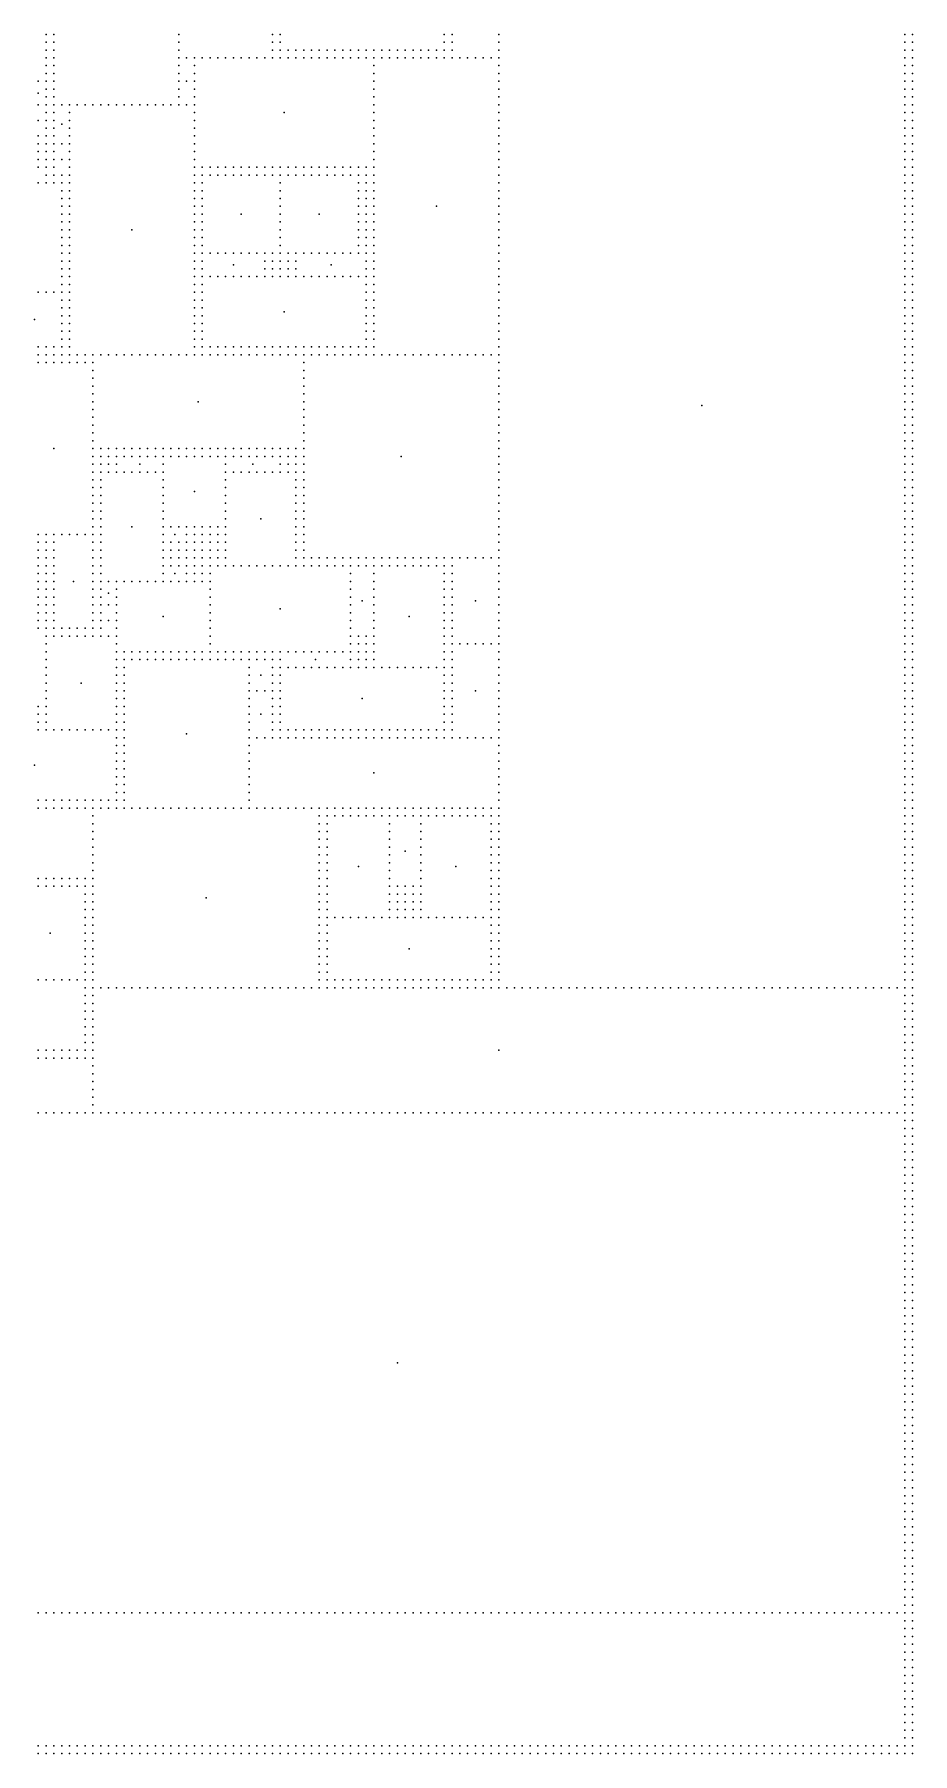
# Model space of a CAD drawing. Header units: metres. Extents: x -50 to 50, y -49 to 49.
# Drawn here: x 25.22 to 50.22, y -48.95 to 0 of the extents above; entities that cross this region are included whole.
import ezdxf

# ---------------------------------------------------------------- set-up
doc = ezdxf.new("R2010")
doc.units = ezdxf.units.M

msp = doc.modelspace()

# ---------------------------------------------------------------- linework, layer by layer
for p in [(25.556, 0), (25.778, 0), (29.333, 0), (32, 0), (32.222, 0), (36.889, 0), (37.111, 0), (38.444, 0), (50, 0), (50.222, 0), (25.556, -0.222), (25.556, -0.445), (25.778, -0.222), (25.778, -0.445), (29.333, -0.222), (29.333, -0.445), (32, -0.222), (32, -0.445), (32.222, -0.222), (32.222, -0.445), (32.444, -0.445), (32.667, -0.445), (32.889, -0.445), (33.111, -0.445), (33.333, -0.445), (33.556, -0.445), (33.778, -0.445), (34, -0.445), (34.222, -0.445), (34.444, -0.445), (34.667, -0.445), (34.889, -0.445), (35.111, -0.445), (35.333, -0.445), (35.556, -0.445), (35.778, -0.445), (36, -0.445), (36.222, -0.445), (36.444, -0.445), (36.667, -0.445), (36.889, -0.222), (36.889, -0.445), (37.111, -0.222), (37.111, -0.445), (38.444, -0.222), (38.444, -0.445), (50, -0.222), (50, -0.445), (50.222, -0.222), (50.222, -0.445), (25.556, -0.667), (25.556, -0.89), (25.778, -0.667), (25.778, -0.89), (29.333, -0.667), (29.333, -0.89), (29.556, -0.667), (29.778, -0.667), (29.778, -0.89), (30, -0.667), (30.222, -0.667), (30.444, -0.667), (30.667, -0.667), (30.889, -0.667), (31.111, -0.667), (31.333, -0.667), (31.556, -0.667), (31.778, -0.667), (32, -0.667), (32.222, -0.667), (32.444, -0.667), (32.667, -0.667), (32.889, -0.667), (33.111, -0.667), (33.333, -0.667), (33.556, -0.667), (33.778, -0.667), (34, -0.667), (34.222, -0.667), (34.444, -0.667), (34.667, -0.667), (34.889, -0.667), (34.889, -0.89), (35.111, -0.667), (35.333, -0.667), (35.556, -0.667), (35.778, -0.667), (36, -0.667), (36.222, -0.667), (36.444, -0.667), (36.667, -0.667), (36.889, -0.667), (37.111, -0.667), (37.333, -0.667), (37.556, -0.667), (37.778, -0.667), (38, -0.667), (38.222, -0.667), (38.444, -0.667), (38.444, -0.89), (50, -0.667), (50, -0.89), (50.222, -0.667), (50.222, -0.89), (25.333, -1.335), (25.556, -1.112), (25.556, -1.335), (25.778, -1.112), (25.778, -1.335), (29.333, -1.112), (29.333, -1.335), (29.556, -1.335), (29.778, -1.112), (29.778, -1.335), (34.889, -1.112), (34.889, -1.335), (38.444, -1.112), (38.444, -1.335), (50, -1.112), (50, -1.335), (50.222, -1.112), (50.222, -1.335), (25.333, -1.669), (25.556, -1.557), (25.556, -1.78), (25.778, -1.557), (25.778, -1.78), (29.333, -1.557), (29.333, -1.78), (29.778, -1.557), (29.778, -1.78), (34.889, -1.557), (34.889, -1.78), (38.444, -1.557), (38.444, -1.78), (50, -1.557), (50, -1.78), (50.222, -1.557), (50.222, -1.78), (25.333, -2.002), (25.333, -2.447), (25.556, -2.002), (25.556, -2.225), (25.778, -2.002), (25.778, -2.225), (26, -2.002), (26.222, -2.002), (26.222, -2.225), (26.444, -2.002), (26.667, -2.002), (26.889, -2.002), (27.111, -2.002), (27.333, -2.002), (27.556, -2.002), (27.778, -2.002), (28, -2.002), (28.222, -2.002), (28.444, -2.002), (28.667, -2.002), (28.889, -2.002), (29.111, -2.002), (29.333, -2.002), (29.556, -2.002), (29.778, -2.002), (29.778, -2.225), (32.333, -2.225), (34.889, -2.002), (34.889, -2.225), (38.444, -2.002), (38.444, -2.225), (50, -2.002), (50, -2.225), (50.222, -2.002), (50.222, -2.225), (25.333, -2.892), (25.556, -2.447), (25.556, -2.67), (25.556, -2.892), (25.778, -2.447), (25.778, -2.67), (25.778, -2.892), (26, -2.559), (26.222, -2.447), (26.222, -2.67), (26.222, -2.892), (29.778, -2.447), (29.778, -2.67), (29.778, -2.892), (34.889, -2.447), (34.889, -2.67), (34.889, -2.892), (38.444, -2.447), (38.444, -2.67), (38.444, -2.892), (50, -2.447), (50, -2.67), (50, -2.892), (50.222, -2.447), (50.222, -2.67), (50.222, -2.892), (25.333, -3.115), (25.333, -3.337), (25.556, -3.115), (25.556, -3.337), (25.778, -3.115), (25.778, -3.337), (26, -3.115), (26.222, -3.115), (26.222, -3.337), (29.778, -3.115), (29.778, -3.337), (34.889, -3.115), (34.889, -3.337), (38.444, -3.115), (38.444, -3.337), (50, -3.115), (50, -3.337), (50.222, -3.115), (50.222, -3.337), (25.333, -3.56), (25.333, -3.782), (25.556, -3.56), (25.556, -3.782), (25.778, -3.56), (25.778, -3.782), (26, -3.56), (26.222, -3.56), (26.222, -3.782), (29.778, -3.56), (29.778, -3.782), (30, -3.782), (30.222, -3.782), (30.444, -3.782), (30.667, -3.782), (30.889, -3.782), (31.111, -3.782), (31.333, -3.782), (31.556, -3.782), (31.778, -3.782), (32, -3.782), (32.222, -3.782), (32.444, -3.782), (32.667, -3.782), (32.889, -3.782), (33.111, -3.782), (33.333, -3.782), (33.556, -3.782), (33.778, -3.782), (34, -3.782), (34.222, -3.782), (34.444, -3.782), (34.667, -3.782), (34.889, -3.56), (34.889, -3.782), (38.444, -3.56), (38.444, -3.782), (50, -3.56), (50, -3.782), (50.222, -3.56), (50.222, -3.782), (25.333, -4.227), (25.556, -4.005), (25.556, -4.227), (25.778, -4.005), (25.778, -4.227), (26, -4.005), (26, -4.227), (26.222, -4.005), (26.222, -4.227), (29.778, -4.005), (29.778, -4.227), (30, -4.005), (30, -4.227), (30.222, -4.005), (30.444, -4.005), (30.667, -4.005), (30.889, -4.005), (31.111, -4.005), (31.333, -4.005), (31.556, -4.005), (31.778, -4.005), (32, -4.005), (32.222, -4.005), (32.222, -4.227), (32.444, -4.005), (32.667, -4.005), (32.889, -4.005), (33.111, -4.005), (33.333, -4.005), (33.556, -4.005), (33.778, -4.005), (34, -4.005), (34.222, -4.005), (34.444, -4.005), (34.444, -4.227), (34.667, -4.005), (34.667, -4.227), (34.889, -4.005), (34.889, -4.227), (38.444, -4.005), (38.444, -4.227), (50, -4.005), (50, -4.227), (50.222, -4.005), (50.222, -4.227), (26, -4.45), (26, -4.672), (26, -4.895), (26.222, -4.45), (26.222, -4.672), (26.222, -4.895), (29.778, -4.45), (29.778, -4.672), (29.778, -4.895), (30, -4.45), (30, -4.672), (30, -4.895), (32.222, -4.45), (32.222, -4.672), (32.222, -4.895), (34.444, -4.45), (34.444, -4.672), (34.444, -4.895), (34.667, -4.45), (34.667, -4.672), (34.667, -4.895), (34.889, -4.45), (34.889, -4.672), (34.889, -4.895), (36.667, -4.895), (38.444, -4.45), (38.444, -4.672), (38.444, -4.895), (50, -4.45), (50, -4.672), (50, -4.895), (50.222, -4.45), (50.222, -4.672), (50.222, -4.895), (26, -5.117), (26, -5.34), (26.222, -5.117), (26.222, -5.34), (29.778, -5.117), (29.778, -5.34), (30, -5.117), (30, -5.34), (31.111, -5.117), (32.222, -5.117), (32.222, -5.34), (33.333, -5.117), (34.444, -5.117), (34.444, -5.34), (34.667, -5.117), (34.667, -5.34), (34.889, -5.117), (34.889, -5.34), (38.444, -5.117), (38.444, -5.34), (50, -5.117), (50, -5.34), (50.222, -5.117), (50.222, -5.34), (26, -5.562), (26, -5.785), (26.222, -5.562), (26.222, -5.785), (28, -5.562), (29.778, -5.562), (29.778, -5.785), (30, -5.562), (30, -5.785), (32.222, -5.562), (32.222, -5.785), (34.444, -5.562), (34.444, -5.785), (34.667, -5.562), (34.667, -5.785), (34.889, -5.562), (34.889, -5.785), (38.444, -5.562), (38.444, -5.785), (50, -5.562), (50, -5.785), (50.222, -5.562), (50.222, -5.785), (26, -6.007), (26, -6.229), (26.222, -6.007), (26.222, -6.229), (29.778, -6.007), (29.778, -6.229), (30, -6.007), (30, -6.229), (30.222, -6.229), (30.444, -6.229), (30.667, -6.229), (30.889, -6.229), (31.111, -6.229), (31.333, -6.229), (31.556, -6.229), (31.778, -6.229), (32, -6.229), (32.222, -6.007), (32.222, -6.229), (32.444, -6.229), (32.667, -6.229), (32.889, -6.229), (33.111, -6.229), (33.333, -6.229), (33.556, -6.229), (33.778, -6.229), (34, -6.229), (34.222, -6.229), (34.444, -6.007), (34.444, -6.229), (34.667, -6.007), (34.667, -6.229), (34.889, -6.007), (34.889, -6.229), (38.444, -6.007), (38.444, -6.229), (50, -6.007), (50, -6.229), (50.222, -6.007), (50.222, -6.229), (26, -6.452), (26, -6.674), (26.222, -6.452), (26.222, -6.674), (29.778, -6.452), (29.778, -6.674), (30, -6.452), (30, -6.674), (30.889, -6.563), (31.778, -6.452), (31.778, -6.674), (32, -6.452), (32, -6.674), (32.222, -6.452), (32.222, -6.674), (32.444, -6.452), (32.444, -6.674), (32.667, -6.452), (32.667, -6.674), (33.667, -6.563), (34.667, -6.452), (34.667, -6.674), (34.889, -6.452), (34.889, -6.674), (38.444, -6.452), (38.444, -6.674), (50, -6.452), (50, -6.674), (50.222, -6.452), (50.222, -6.674), (25.333, -7.342), (25.556, -7.342), (25.778, -7.342), (26, -6.897), (26, -7.119), (26, -7.342), (26.222, -6.897), (26.222, -7.119), (26.222, -7.342), (29.778, -6.897), (29.778, -7.119), (29.778, -7.342), (30, -6.897), (30, -7.119), (30, -7.342), (30.222, -6.897), (30.444, -6.897), (30.667, -6.897), (30.889, -6.897), (31.111, -6.897), (31.333, -6.897), (31.556, -6.897), (31.778, -6.897), (32, -6.897), (32.222, -6.897), (32.444, -6.897), (32.667, -6.897), (32.889, -6.897), (33.111, -6.897), (33.333, -6.897), (33.556, -6.897), (33.778, -6.897), (34, -6.897), (34.222, -6.897), (34.444, -6.897), (34.667, -6.897), (34.667, -7.119), (34.667, -7.342), (34.889, -6.897), (34.889, -7.119), (34.889, -7.342), (38.444, -6.897), (38.444, -7.119), (38.444, -7.342), (50, -6.897), (50, -7.119), (50, -7.342), (50.222, -6.897), (50.222, -7.119), (50.222, -7.342), (26, -7.564), (26, -7.787), (26.222, -7.564), (26.222, -7.787), (29.778, -7.564), (29.778, -7.787), (30, -7.564), (30, -7.787), (34.667, -7.564), (34.667, -7.787), (34.889, -7.564), (34.889, -7.787), (38.444, -7.564), (38.444, -7.787), (50, -7.564), (50, -7.787), (50.222, -7.564), (50.222, -7.787), (25.222, -8.121), (26, -8.009), (26, -8.232), (26.222, -8.009), (26.222, -8.232), (29.778, -8.009), (29.778, -8.232), (30, -8.009), (30, -8.232), (32.333, -7.898), (34.667, -8.009), (34.667, -8.232), (34.889, -8.009), (34.889, -8.232), (38.444, -8.009), (38.444, -8.232), (50, -8.009), (50, -8.232), (50.222, -8.009), (50.222, -8.232), (26, -8.454), (26, -8.677), (26.222, -8.454), (26.222, -8.677), (29.778, -8.454), (29.778, -8.677), (30, -8.454), (30, -8.677), (34.667, -8.454), (34.667, -8.677), (34.889, -8.454), (34.889, -8.677), (38.444, -8.454), (38.444, -8.677), (50, -8.454), (50, -8.677), (50.222, -8.454), (50.222, -8.677), (25.333, -8.899), (25.333, -9.122), (25.556, -8.899), (25.556, -9.122), (25.778, -8.899), (25.778, -9.122), (26, -8.899), (26, -9.122), (26.222, -8.899), (26.222, -9.122), (26.444, -9.122), (26.667, -9.122), (26.889, -9.122), (27.111, -9.122), (27.333, -9.122), (27.556, -9.122), (27.778, -9.122), (28, -9.122), (28.222, -9.122), (28.444, -9.122), (28.667, -9.122), (28.889, -9.122), (29.111, -9.122), (29.333, -9.122), (29.556, -9.122), (29.778, -8.899), (29.778, -9.122), (30, -8.899), (30, -9.122), (30.222, -8.899), (30.222, -9.122), (30.444, -8.899), (30.444, -9.122), (30.667, -8.899), (30.667, -9.122), (30.889, -8.899), (30.889, -9.122), (31.111, -8.899), (31.111, -9.122), (31.333, -8.899), (31.333, -9.122), (31.556, -8.899), (31.556, -9.122), (31.778, -8.899), (31.778, -9.122), (32, -8.899), (32, -9.122), (32.222, -8.899), (32.222, -9.122), (32.444, -8.899), (32.444, -9.122), (32.667, -8.899), (32.667, -9.122), (32.889, -8.899), (32.889, -9.122), (33.111, -8.899), (33.111, -9.122), (33.333, -8.899), (33.333, -9.122), (33.556, -8.899), (33.556, -9.122), (33.778, -8.899), (33.778, -9.122), (34, -8.899), (34, -9.122), (34.222, -8.899), (34.222, -9.122), (34.444, -8.899), (34.444, -9.122), (34.667, -8.899), (34.667, -9.122), (34.889, -8.899), (34.889, -9.122), (35.111, -9.122), (35.333, -9.122), (35.556, -9.122), (35.778, -9.122), (36, -9.122), (36.222, -9.122), (36.444, -9.122), (36.667, -9.122), (36.889, -9.122), (37.111, -9.122), (37.333, -9.122), (37.556, -9.122), (37.778, -9.122), (38, -9.122), (38.222, -9.122), (38.444, -8.899), (38.444, -9.122), (50, -8.899), (50, -9.122), (50.222, -8.899), (50.222, -9.122), (25.333, -9.344), (25.556, -9.344), (25.778, -9.344), (26, -9.344), (26.222, -9.344), (26.444, -9.344), (26.667, -9.344), (26.889, -9.344), (26.889, -9.567), (26.889, -9.789), (32.889, -9.344), (32.889, -9.567), (32.889, -9.789), (38.444, -9.344), (38.444, -9.567), (38.444, -9.789), (50, -9.344), (50, -9.567), (50, -9.789), (50.222, -9.344), (50.222, -9.567), (50.222, -9.789), (26.889, -10.012), (26.889, -10.234), (32.889, -10.012), (32.889, -10.234), (38.444, -10.012), (38.444, -10.234), (50, -10.012), (50, -10.234), (50.222, -10.012), (50.222, -10.234), (26.889, -10.457), (26.889, -10.679), (29.889, -10.457), (32.889, -10.457), (32.889, -10.679), (38.444, -10.457), (38.444, -10.679), (44.222, -10.568), (50, -10.457), (50, -10.679), (50.222, -10.457), (50.222, -10.679), (26.889, -10.902), (26.889, -11.124), (32.889, -10.902), (32.889, -11.124), (38.444, -10.902), (38.444, -11.124), (50, -10.902), (50, -11.124), (50.222, -10.902), (50.222, -11.124), (26.889, -11.347), (26.889, -11.569), (32.889, -11.347), (32.889, -11.569), (38.444, -11.347), (38.444, -11.569), (50, -11.347), (50, -11.569), (50.222, -11.347), (50.222, -11.569), (25.778, -11.792), (26.889, -11.792), (26.889, -12.014), (27.111, -11.792), (27.111, -12.014), (27.333, -11.792), (27.333, -12.014), (27.556, -11.792), (27.556, -12.014), (27.778, -11.792), (27.778, -12.014), (28, -11.792), (28, -12.014), (28.222, -11.792), (28.222, -12.014), (28.222, -12.236), (28.444, -11.792), (28.444, -12.014), (28.667, -11.792), (28.667, -12.014), (28.889, -11.792), (28.889, -12.014), (29.111, -11.792), (29.111, -12.014), (29.333, -11.792), (29.333, -12.014), (29.556, -11.792), (29.556, -12.014), (29.778, -11.792), (29.778, -12.014), (30, -11.792), (30, -12.014), (30.222, -11.792), (30.222, -12.014), (30.444, -11.792), (30.444, -12.014), (30.667, -11.792), (30.667, -12.014), (30.889, -11.792), (30.889, -12.014), (31.111, -11.792), (31.111, -12.014), (31.333, -11.792), (31.333, -12.014), (31.444, -12.236), (31.556, -11.792), (31.556, -12.014), (31.778, -11.792), (31.778, -12.014), (32, -11.792), (32, -12.014), (32.222, -11.792), (32.222, -12.014), (32.444, -11.792), (32.444, -12.014), (32.667, -11.792), (32.667, -12.014), (32.889, -11.792), (32.889, -12.014), (35.667, -12.014), (38.444, -11.792), (38.444, -12.014), (50, -11.792), (50, -12.014), (50.222, -11.792), (50.222, -12.014), (26.889, -12.236), (26.889, -12.459), (26.889, -12.681), (27.111, -12.236), (27.111, -12.459), (27.111, -12.681), (27.333, -12.236), (27.333, -12.459), (27.556, -12.236), (27.556, -12.459), (27.778, -12.459), (28, -12.459), (28.222, -12.459), (28.444, -12.459), (28.667, -12.459), (28.889, -12.236), (28.889, -12.459), (28.889, -12.681), (30.667, -12.236), (30.667, -12.459), (30.667, -12.681), (30.889, -12.459), (31.111, -12.459), (31.333, -12.459), (31.556, -12.459), (31.778, -12.459), (32, -12.459), (32.222, -12.236), (32.222, -12.459), (32.444, -12.236), (32.444, -12.459), (32.667, -12.236), (32.667, -12.459), (32.667, -12.681), (32.889, -12.236), (32.889, -12.459), (32.889, -12.681), (38.444, -12.236), (38.444, -12.459), (38.444, -12.681), (50, -12.236), (50, -12.459), (50, -12.681), (50.222, -12.236), (50.222, -12.459), (50.222, -12.681), (26.889, -12.904), (26.889, -13.126), (27.111, -12.904), (27.111, -13.126), (28.889, -12.904), (28.889, -13.126), (29.778, -13.015), (30.667, -12.904), (30.667, -13.126), (32.667, -12.904), (32.667, -13.126), (32.889, -12.904), (32.889, -13.126), (38.444, -12.904), (38.444, -13.126), (50, -12.904), (50, -13.126), (50.222, -12.904), (50.222, -13.126), (26.889, -13.349), (26.889, -13.571), (27.111, -13.349), (27.111, -13.571), (28.889, -13.349), (28.889, -13.571), (30.667, -13.349), (30.667, -13.571), (32.667, -13.349), (32.667, -13.571), (32.889, -13.349), (32.889, -13.571), (38.444, -13.349), (38.444, -13.571), (50, -13.349), (50, -13.571), (50.222, -13.349), (50.222, -13.571), (26.889, -13.794), (26.889, -14.016), (27.111, -13.794), (27.111, -14.016), (28, -14.016), (28.889, -13.794), (28.889, -14.016), (29.111, -14.016), (29.333, -14.016), (29.556, -14.016), (29.778, -14.016), (30, -14.016), (30.222, -14.016), (30.444, -14.016), (30.667, -13.794), (30.667, -14.016), (31.667, -13.794), (32.667, -13.794), (32.667, -14.016), (32.889, -13.794), (32.889, -14.016), (38.444, -13.794), (38.444, -14.016), (50, -13.794), (50, -14.016), (50.222, -13.794), (50.222, -14.016), (25.333, -14.239), (25.333, -14.461), (25.556, -14.239), (25.556, -14.461), (25.778, -14.239), (25.778, -14.461), (26, -14.239), (26.222, -14.239), (26.444, -14.239), (26.667, -14.239), (26.889, -14.239), (26.889, -14.461), (27.111, -14.239), (27.111, -14.461), (28.889, -14.239), (28.889, -14.461), (29.111, -14.461), (29.222, -14.239), (29.333, -14.461), (29.556, -14.239), (29.556, -14.461), (29.778, -14.239), (29.778, -14.461), (30, -14.239), (30, -14.461), (30.222, -14.239), (30.222, -14.461), (30.444, -14.239), (30.444, -14.461), (30.667, -14.239), (30.667, -14.461), (32.667, -14.239), (32.667, -14.461), (32.889, -14.239), (32.889, -14.461), (38.444, -14.239), (38.444, -14.461), (50, -14.239), (50, -14.461), (50.222, -14.239), (50.222, -14.461), (25.333, -14.684), (25.333, -14.906), (25.333, -15.129), (25.556, -14.684), (25.556, -14.906), (25.556, -15.129), (25.778, -14.684), (25.778, -14.906), (25.778, -15.129), (26.889, -14.684), (26.889, -14.906), (26.889, -15.129), (27.111, -14.684), (27.111, -14.906), (27.111, -15.129), (28.889, -14.684), (28.889, -14.906), (28.889, -15.129), (29.111, -14.684), (29.111, -14.906), (29.111, -15.129), (29.333, -14.684), (29.333, -14.906), (29.333, -15.129), (29.556, -14.684), (29.556, -14.906), (29.556, -15.129), (29.778, -14.684), (29.778, -14.906), (29.778, -15.129), (30, -14.684), (30, -14.906), (30, -15.129), (30.222, -14.684), (30.222, -14.906), (30.222, -15.129), (30.444, -14.684), (30.444, -14.906), (30.444, -15.129), (30.667, -14.684), (30.667, -14.906), (30.667, -15.129), (30.889, -15.129), (31.111, -15.129), (31.333, -15.129), (31.556, -15.129), (31.778, -15.129), (32, -15.129), (32.222, -15.129), (32.444, -15.129), (32.667, -14.684), (32.667, -14.906), (32.667, -15.129), (32.889, -14.684), (32.889, -14.906), (32.889, -15.129), (33.111, -14.906), (33.111, -15.129), (33.333, -14.906), (33.333, -15.129), (33.556, -14.906), (33.556, -15.129), (33.778, -14.906), (33.778, -15.129), (34, -14.906), (34, -15.129), (34.222, -14.906), (34.222, -15.129), (34.444, -14.906), (34.444, -15.129), (34.667, -14.906), (34.667, -15.129), (34.889, -14.906), (34.889, -15.129), (35.111, -14.906), (35.111, -15.129), (35.333, -14.906), (35.333, -15.129), (35.556, -14.906), (35.556, -15.129), (35.778, -14.906), (35.778, -15.129), (36, -14.906), (36, -15.129), (36.222, -14.906), (36.222, -15.129), (36.444, -14.906), (36.444, -15.129), (36.667, -14.906), (36.667, -15.129), (36.889, -14.906), (36.889, -15.129), (37.111, -14.906), (37.111, -15.129), (37.333, -14.906), (37.556, -14.906), (37.778, -14.906), (38, -14.906), (38.222, -14.906), (38.444, -14.684), (38.444, -14.906), (38.444, -15.129), (50, -14.684), (50, -14.906), (50, -15.129), (50.222, -14.684), (50.222, -14.906), (50.222, -15.129), (25.333, -15.351), (25.333, -15.574), (25.556, -15.351), (25.556, -15.574), (25.778, -15.351), (25.778, -15.574), (26.333, -15.574), (26.889, -15.351), (26.889, -15.574), (27.111, -15.351), (27.111, -15.574), (27.333, -15.574), (27.556, -15.574), (27.778, -15.574), (28, -15.574), (28.222, -15.574), (28.444, -15.574), (28.667, -15.574), (28.889, -15.351), (28.889, -15.574), (29.111, -15.574), (29.222, -15.351), (29.333, -15.574), (29.556, -15.351), (29.556, -15.574), (29.778, -15.351), (29.778, -15.574), (30, -15.351), (30, -15.574), (30.222, -15.351), (30.222, -15.574), (34.222, -15.351), (34.222, -15.574), (34.889, -15.351), (34.889, -15.574), (36.889, -15.351), (36.889, -15.574), (37.111, -15.351), (37.111, -15.574), (38.444, -15.351), (38.444, -15.574), (50, -15.351), (50, -15.574), (50.222, -15.351), (50.222, -15.574), (25.333, -15.796), (25.333, -16.019), (25.556, -15.796), (25.556, -16.019), (25.778, -15.796), (25.778, -16.019), (26.889, -15.796), (26.889, -16.019), (27.111, -15.796), (27.111, -16.019), (27.333, -15.907), (27.556, -15.796), (27.556, -16.019), (30.222, -15.796), (30.222, -16.019), (34.222, -15.796), (34.222, -16.019), (34.556, -16.13), (34.889, -15.796), (34.889, -16.019), (36.889, -15.796), (36.889, -16.019), (37.111, -15.796), (37.111, -16.019), (37.778, -16.13), (38.444, -15.796), (38.444, -16.019), (50, -15.796), (50, -16.019), (50.222, -15.796), (50.222, -16.019), (25.333, -16.241), (25.333, -16.464), (25.556, -16.241), (25.556, -16.464), (25.778, -16.241), (25.778, -16.464), (26.889, -16.241), (26.889, -16.464), (27.111, -16.241), (27.111, -16.464), (27.333, -16.241), (27.556, -16.241), (27.556, -16.464), (28.889, -16.575), (30.222, -16.241), (30.222, -16.464), (32.222, -16.352), (34.222, -16.241), (34.222, -16.464), (34.889, -16.241), (34.889, -16.464), (35.889, -16.575), (36.889, -16.241), (36.889, -16.464), (37.111, -16.241), (37.111, -16.464), (38.444, -16.241), (38.444, -16.464), (50, -16.241), (50, -16.464), (50.222, -16.241), (50.222, -16.464), (25.333, -16.686), (25.333, -16.909), (25.556, -16.686), (25.556, -16.909), (25.556, -17.131), (25.778, -16.686), (25.778, -16.909), (25.778, -17.131), (26, -16.909), (26, -17.131), (26.222, -16.909), (26.222, -17.131), (26.444, -16.909), (26.444, -17.131), (26.667, -16.909), (26.667, -17.131), (26.889, -16.686), (26.889, -16.909), (26.889, -17.131), (27.111, -16.686), (27.111, -16.909), (27.111, -17.131), (27.333, -16.686), (27.333, -17.131), (27.556, -16.686), (27.556, -16.909), (27.556, -17.131), (30.222, -16.686), (30.222, -16.909), (30.222, -17.131), (34.222, -16.686), (34.222, -16.909), (34.222, -17.131), (34.444, -17.131), (34.667, -17.131), (34.889, -16.686), (34.889, -16.909), (34.889, -17.131), (36.889, -16.686), (36.889, -16.909), (36.889, -17.131), (37.111, -16.686), (37.111, -16.909), (37.111, -17.131), (38.444, -16.686), (38.444, -16.909), (38.444, -17.131), (50, -16.686), (50, -16.909), (50, -17.131), (50.222, -16.686), (50.222, -16.909), (50.222, -17.131), (25.556, -17.354), (25.556, -17.576), (27.556, -17.354), (27.556, -17.576), (27.778, -17.576), (28, -17.576), (28.222, -17.576), (28.444, -17.576), (28.667, -17.576), (28.889, -17.576), (29.111, -17.576), (29.333, -17.576), (29.556, -17.576), (29.778, -17.576), (30, -17.576), (30.222, -17.354), (30.222, -17.576), (30.444, -17.576), (30.667, -17.576), (30.889, -17.576), (31.111, -17.576), (31.333, -17.576), (31.556, -17.576), (31.778, -17.576), (32, -17.576), (32.222, -17.576), (32.444, -17.576), (32.667, -17.576), (32.889, -17.576), (33.111, -17.576), (33.333, -17.576), (33.556, -17.576), (33.778, -17.576), (34, -17.576), (34.222, -17.354), (34.222, -17.576), (34.444, -17.354), (34.444, -17.576), (34.667, -17.354), (34.667, -17.576), (34.889, -17.354), (34.889, -17.576), (36.889, -17.354), (36.889, -17.576), (37.111, -17.354), (37.111, -17.576), (37.333, -17.354), (37.556, -17.354), (37.778, -17.354), (38, -17.354), (38.222, -17.354), (38.444, -17.354), (38.444, -17.576), (50, -17.354), (50, -17.576), (50.222, -17.354), (50.222, -17.576), (25.556, -17.799), (25.556, -18.021), (27.556, -17.799), (27.556, -18.021), (27.778, -17.799), (27.778, -18.021), (28, -17.799), (28.222, -17.799), (28.444, -17.799), (28.667, -17.799), (28.889, -17.799), (29.111, -17.799), (29.333, -17.799), (29.556, -17.799), (29.778, -17.799), (30, -17.799), (30.222, -17.799), (30.444, -17.799), (30.667, -17.799), (30.889, -17.799), (31.111, -17.799), (31.333, -17.799), (31.333, -18.021), (31.556, -17.799), (31.778, -17.799), (32, -17.799), (32, -18.021), (32.222, -17.799), (32.222, -18.021), (32.444, -18.021), (32.667, -18.021), (32.889, -18.021), (33.111, -18.021), (33.222, -17.799), (33.333, -18.021), (33.556, -18.021), (33.778, -18.021), (34, -18.021), (34.222, -17.799), (34.222, -18.021), (34.444, -17.799), (34.444, -18.021), (34.667, -17.799), (34.667, -18.021), (34.889, -17.799), (34.889, -18.021), (35.111, -18.021), (35.333, -18.021), (35.556, -18.021), (35.778, -18.021), (36, -18.021), (36.222, -18.021), (36.444, -18.021), (36.667, -18.021), (36.889, -17.799), (36.889, -18.021), (37.111, -17.799), (37.111, -18.021), (38.444, -17.799), (38.444, -18.021), (50, -17.799), (50, -18.021), (50.222, -17.799), (50.222, -18.021), (25.556, -18.244), (25.556, -18.466), (26.556, -18.466), (27.556, -18.244), (27.556, -18.466), (27.778, -18.244), (27.778, -18.466), (31.333, -18.244), (31.333, -18.466), (31.667, -18.244), (32, -18.244), (32, -18.466), (32.222, -18.244), (32.222, -18.466), (36.889, -18.244), (36.889, -18.466), (37.111, -18.244), (37.111, -18.466), (38.444, -18.244), (38.444, -18.466), (50, -18.244), (50, -18.466), (50.222, -18.244), (50.222, -18.466), (25.556, -18.688), (25.556, -18.911), (27.556, -18.688), (27.556, -18.911), (27.778, -18.688), (27.778, -18.911), (31.333, -18.688), (31.333, -18.911), (31.556, -18.688), (31.778, -18.688), (32, -18.688), (32, -18.911), (32.222, -18.688), (32.222, -18.911), (34.556, -18.911), (36.889, -18.688), (36.889, -18.911), (37.111, -18.688), (37.111, -18.911), (37.778, -18.688), (38.444, -18.688), (38.444, -18.911), (50, -18.688), (50, -18.911), (50.222, -18.688), (50.222, -18.911), (25.333, -19.133), (25.333, -19.356), (25.333, -19.578), (25.556, -19.133), (25.556, -19.356), (25.556, -19.578), (27.556, -19.133), (27.556, -19.356), (27.556, -19.578), (27.778, -19.133), (27.778, -19.356), (27.778, -19.578), (31.333, -19.133), (31.333, -19.356), (31.333, -19.578), (31.667, -19.356), (32, -19.133), (32, -19.356), (32, -19.578), (32.222, -19.133), (32.222, -19.356), (32.222, -19.578), (36.889, -19.133), (36.889, -19.356), (36.889, -19.578), (37.111, -19.133), (37.111, -19.356), (37.111, -19.578), (38.444, -19.133), (38.444, -19.356), (38.444, -19.578), (50, -19.133), (50, -19.356), (50, -19.578), (50.222, -19.133), (50.222, -19.356), (50.222, -19.578), (25.333, -19.801), (25.556, -19.801), (25.778, -19.801), (26, -19.801), (26.222, -19.801), (26.444, -19.801), (26.667, -19.801), (26.889, -19.801), (27.111, -19.801), (27.333, -19.801), (27.556, -19.801), (27.556, -20.023), (27.778, -19.801), (27.778, -20.023), (29.556, -19.912), (31.333, -19.801), (31.333, -20.023), (31.556, -20.023), (31.778, -20.023), (32, -19.801), (32, -20.023), (32.222, -19.801), (32.222, -20.023), (32.444, -19.801), (32.444, -20.023), (32.667, -19.801), (32.667, -20.023), (32.889, -19.801), (32.889, -20.023), (33.111, -19.801), (33.111, -20.023), (33.333, -19.801), (33.333, -20.023), (33.556, -19.801), (33.556, -20.023), (33.778, -19.801), (33.778, -20.023), (34, -19.801), (34, -20.023), (34.222, -19.801), (34.222, -20.023), (34.444, -19.801), (34.444, -20.023), (34.667, -19.801), (34.667, -20.023), (34.889, -19.801), (34.889, -20.023), (35.111, -19.801), (35.111, -20.023), (35.333, -19.801), (35.333, -20.023), (35.556, -19.801), (35.556, -20.023), (35.778, -19.801), (35.778, -20.023), (36, -19.801), (36, -20.023), (36.222, -19.801), (36.222, -20.023), (36.444, -19.801), (36.444, -20.023), (36.667, -19.801), (36.667, -20.023), (36.889, -19.801), (36.889, -20.023), (37.111, -19.801), (37.111, -20.023), (37.333, -20.023), (37.556, -20.023), (37.778, -20.023), (38, -20.023), (38.222, -20.023), (38.444, -19.801), (38.444, -20.023), (50, -19.801), (50, -20.023), (50.222, -19.801), (50.222, -20.023), (27.556, -20.246), (27.556, -20.468), (27.778, -20.246), (27.778, -20.468), (31.333, -20.246), (31.333, -20.468), (38.444, -20.246), (38.444, -20.468), (50, -20.246), (50, -20.468), (50.222, -20.246), (50.222, -20.468), (25.222, -20.802), (27.556, -20.691), (27.556, -20.913), (27.778, -20.691), (27.778, -20.913), (31.333, -20.691), (31.333, -20.913), (34.889, -21.025), (38.444, -20.691), (38.444, -20.913), (50, -20.691), (50, -20.913), (50.222, -20.691), (50.222, -20.913), (27.556, -21.136), (27.556, -21.358), (27.778, -21.136), (27.778, -21.358), (31.333, -21.136), (31.333, -21.358), (38.444, -21.136), (38.444, -21.358), (50, -21.136), (50, -21.358), (50.222, -21.136), (50.222, -21.358), (25.333, -21.803), (25.556, -21.803), (25.778, -21.803), (26, -21.803), (26.222, -21.803), (26.444, -21.803), (26.667, -21.803), (26.889, -21.803), (27.111, -21.803), (27.333, -21.803), (27.556, -21.581), (27.556, -21.803), (27.778, -21.581), (27.778, -21.803), (31.333, -21.581), (31.333, -21.803), (38.444, -21.581), (38.444, -21.803), (50, -21.581), (50, -21.803), (50.222, -21.581), (50.222, -21.803), (25.333, -22.026), (25.556, -22.026), (25.778, -22.026), (26, -22.026), (26.222, -22.026), (26.444, -22.026), (26.667, -22.026), (26.889, -22.026), (26.889, -22.248), (26.889, -22.471), (27.111, -22.026), (27.333, -22.026), (27.556, -22.026), (27.778, -22.026), (28, -22.026), (28.222, -22.026), (28.444, -22.026), (28.667, -22.026), (28.889, -22.026), (29.111, -22.026), (29.333, -22.026), (29.556, -22.026), (29.778, -22.026), (30, -22.026), (30.222, -22.026), (30.444, -22.026), (30.667, -22.026), (30.889, -22.026), (31.111, -22.026), (31.333, -22.026), (31.556, -22.026), (31.778, -22.026), (32, -22.026), (32.222, -22.026), (32.444, -22.026), (32.667, -22.026), (32.889, -22.026), (33.111, -22.026), (33.333, -22.026), (33.333, -22.248), (33.333, -22.471), (33.556, -22.026), (33.556, -22.248), (33.556, -22.471), (33.778, -22.026), (33.778, -22.248), (34, -22.026), (34, -22.248), (34.222, -22.026), (34.222, -22.248), (34.444, -22.026), (34.444, -22.248), (34.667, -22.026), (34.667, -22.248), (34.889, -22.026), (34.889, -22.248), (35.111, -22.026), (35.111, -22.248), (35.333, -22.026), (35.333, -22.248), (35.333, -22.471), (35.556, -22.026), (35.556, -22.248), (35.778, -22.026), (35.778, -22.248), (36, -22.026), (36, -22.248), (36.222, -22.026), (36.222, -22.248), (36.222, -22.471), (36.444, -22.026), (36.444, -22.248), (36.667, -22.026), (36.667, -22.248), (36.889, -22.026), (36.889, -22.248), (37.111, -22.026), (37.111, -22.248), (37.333, -22.026), (37.333, -22.248), (37.556, -22.026), (37.556, -22.248), (37.778, -22.026), (37.778, -22.248), (38, -22.026), (38, -22.248), (38.222, -22.026), (38.222, -22.248), (38.222, -22.471), (38.444, -22.026), (38.444, -22.248), (38.444, -22.471), (50, -22.026), (50, -22.248), (50, -22.471), (50.222, -22.026), (50.222, -22.248), (50.222, -22.471), (26.889, -22.693), (26.889, -22.916), (33.333, -22.693), (33.333, -22.916), (33.556, -22.693), (33.556, -22.916), (35.333, -22.693), (35.333, -22.916), (36.222, -22.693), (36.222, -22.916), (38.222, -22.693), (38.222, -22.916), (38.444, -22.693), (38.444, -22.916), (50, -22.693), (50, -22.916), (50.222, -22.693), (50.222, -22.916), (26.889, -23.138), (26.889, -23.361), (33.333, -23.138), (33.333, -23.361), (33.556, -23.138), (33.556, -23.361), (35.333, -23.138), (35.333, -23.361), (35.778, -23.249), (36.222, -23.138), (36.222, -23.361), (38.222, -23.138), (38.222, -23.361), (38.444, -23.138), (38.444, -23.361), (50, -23.138), (50, -23.361), (50.222, -23.138), (50.222, -23.361), (26.889, -23.583), (26.889, -23.806), (33.333, -23.583), (33.333, -23.806), (33.556, -23.583), (33.556, -23.806), (34.444, -23.694), (35.333, -23.583), (35.333, -23.806), (36.222, -23.583), (36.222, -23.806), (37.222, -23.694), (38.222, -23.583), (38.222, -23.806), (38.444, -23.583), (38.444, -23.806), (50, -23.583), (50, -23.806), (50.222, -23.583), (50.222, -23.806), (25.333, -24.028), (25.333, -24.251), (25.556, -24.028), (25.556, -24.251), (25.778, -24.028), (25.778, -24.251), (26, -24.028), (26, -24.251), (26.222, -24.028), (26.222, -24.251), (26.444, -24.028), (26.444, -24.251), (26.667, -24.028), (26.667, -24.251), (26.667, -24.473), (26.889, -24.028), (26.889, -24.251), (26.889, -24.473), (33.333, -24.028), (33.333, -24.251), (33.333, -24.473), (33.556, -24.028), (33.556, -24.251), (33.556, -24.473), (35.333, -24.028), (35.333, -24.251), (35.333, -24.473), (35.556, -24.251), (35.556, -24.473), (35.778, -24.251), (35.778, -24.473), (36, -24.251), (36, -24.473), (36.222, -24.028), (36.222, -24.251), (36.222, -24.473), (38.222, -24.028), (38.222, -24.251), (38.222, -24.473), (38.444, -24.028), (38.444, -24.251), (38.444, -24.473), (50, -24.028), (50, -24.251), (50, -24.473), (50.222, -24.028), (50.222, -24.251), (50.222, -24.473), (26.667, -24.695), (26.667, -24.918), (26.889, -24.695), (26.889, -24.918), (30.111, -24.584), (33.333, -24.695), (33.333, -24.918), (33.556, -24.695), (33.556, -24.918), (35.333, -24.695), (35.333, -24.918), (35.556, -24.695), (35.556, -24.918), (35.778, -24.695), (35.778, -24.918), (36, -24.695), (36, -24.918), (36.222, -24.695), (36.222, -24.918), (38.222, -24.695), (38.222, -24.918), (38.444, -24.695), (38.444, -24.918), (50, -24.695), (50, -24.918), (50.222, -24.695), (50.222, -24.918), (26.667, -25.14), (26.667, -25.363), (26.889, -25.14), (26.889, -25.363), (33.333, -25.14), (33.333, -25.363), (33.556, -25.14), (33.556, -25.363), (33.778, -25.14), (34, -25.14), (34.222, -25.14), (34.444, -25.14), (34.667, -25.14), (34.889, -25.14), (35.111, -25.14), (35.333, -25.14), (35.556, -25.14), (35.778, -25.14), (36, -25.14), (36.222, -25.14), (36.444, -25.14), (36.667, -25.14), (36.889, -25.14), (37.111, -25.14), (37.333, -25.14), (37.556, -25.14), (37.778, -25.14), (38, -25.14), (38.222, -25.14), (38.222, -25.363), (38.444, -25.14), (38.444, -25.363), (50, -25.14), (50, -25.363), (50.222, -25.14), (50.222, -25.363), (25.667, -25.585), (26.667, -25.585), (26.667, -25.808), (26.889, -25.585), (26.889, -25.808), (33.333, -25.585), (33.333, -25.808), (33.556, -25.585), (33.556, -25.808), (38.222, -25.585), (38.222, -25.808), (38.444, -25.585), (38.444, -25.808), (50, -25.585), (50, -25.808), (50.222, -25.585), (50.222, -25.808), (26.667, -26.03), (26.667, -26.253), (26.889, -26.03), (26.889, -26.253), (33.333, -26.03), (33.333, -26.253), (33.556, -26.03), (33.556, -26.253), (35.889, -26.03), (38.222, -26.03), (38.222, -26.253), (38.444, -26.03), (38.444, -26.253), (50, -26.03), (50, -26.253), (50.222, -26.03), (50.222, -26.253), (25.333, -26.92), (25.556, -26.92), (25.778, -26.92), (26, -26.92), (26.222, -26.92), (26.444, -26.92), (26.667, -26.475), (26.667, -26.698), (26.667, -26.92), (26.889, -26.475), (26.889, -26.698), (26.889, -26.92), (33.333, -26.475), (33.333, -26.698), (33.333, -26.92), (33.556, -26.475), (33.556, -26.698), (33.556, -26.92), (33.778, -26.92), (34, -26.92), (34.222, -26.92), (34.444, -26.92), (34.667, -26.92), (34.889, -26.92), (35.111, -26.92), (35.333, -26.92), (35.556, -26.92), (35.778, -26.92), (36, -26.92), (36.222, -26.92), (36.444, -26.92), (36.667, -26.92), (36.889, -26.92), (37.111, -26.92), (37.333, -26.92), (37.556, -26.92), (37.778, -26.92), (38, -26.92), (38.222, -26.475), (38.222, -26.698), (38.222, -26.92), (38.444, -26.475), (38.444, -26.698), (38.444, -26.92), (50, -26.475), (50, -26.698), (50, -26.92), (50.222, -26.475), (50.222, -26.698), (50.222, -26.92), (26.667, -27.143), (26.667, -27.365), (26.889, -27.143), (26.889, -27.365), (27.111, -27.143), (27.333, -27.143), (27.556, -27.143), (27.778, -27.143), (28, -27.143), (28.222, -27.143), (28.444, -27.143), (28.667, -27.143), (28.889, -27.143), (29.111, -27.143), (29.333, -27.143), (29.556, -27.143), (29.778, -27.143), (30, -27.143), (30.222, -27.143), (30.444, -27.143), (30.667, -27.143), (30.889, -27.143), (31.111, -27.143), (31.333, -27.143), (31.556, -27.143), (31.778, -27.143), (32, -27.143), (32.222, -27.143), (32.444, -27.143), (32.667, -27.143), (32.889, -27.143), (33.111, -27.143), (33.333, -27.143), (33.556, -27.143), (33.778, -27.143), (34, -27.143), (34.222, -27.143), (34.444, -27.143), (34.667, -27.143), (34.889, -27.143), (35.111, -27.143), (35.333, -27.143), (35.556, -27.143), (35.778, -27.143), (36, -27.143), (36.222, -27.143), (36.444, -27.143), (36.667, -27.143), (36.889, -27.143), (37.111, -27.143), (37.333, -27.143), (37.556, -27.143), (37.778, -27.143), (38, -27.143), (38.222, -27.143), (38.444, -27.143), (38.667, -27.143), (38.889, -27.143), (39.111, -27.143), (39.333, -27.143), (39.556, -27.143), (39.778, -27.143), (40, -27.143), (40.222, -27.143), (40.444, -27.143), (40.667, -27.143), (40.889, -27.143), (41.111, -27.143), (41.333, -27.143), (41.556, -27.143), (41.778, -27.143), (42, -27.143), (42.222, -27.143), (42.444, -27.143), (42.667, -27.143), (42.889, -27.143), (43.111, -27.143), (43.333, -27.143), (43.556, -27.143), (43.778, -27.143), (44, -27.143), (44.222, -27.143), (44.444, -27.143), (44.667, -27.143), (44.889, -27.143), (45.111, -27.143), (45.333, -27.143), (45.556, -27.143), (45.778, -27.143), (46, -27.143), (46.222, -27.143), (46.444, -27.143), (46.667, -27.143), (46.889, -27.143), (47.111, -27.143), (47.333, -27.143), (47.556, -27.143), (47.778, -27.143), (48, -27.143), (48.222, -27.143), (48.444, -27.143), (48.667, -27.143), (48.889, -27.143), (49.111, -27.143), (49.333, -27.143), (49.556, -27.143), (49.778, -27.143), (50, -27.143), (50, -27.365), (50.222, -27.143), (50.222, -27.365), (26.667, -27.588), (26.667, -27.81), (26.889, -27.588), (26.889, -27.81), (50, -27.588), (50, -27.81), (50.222, -27.588), (50.222, -27.81), (26.667, -28.033), (26.667, -28.255), (26.889, -28.033), (26.889, -28.255), (50, -28.033), (50, -28.255), (50.222, -28.033), (50.222, -28.255), (26.667, -28.478), (26.667, -28.7), (26.889, -28.478), (26.889, -28.7), (50, -28.478), (50, -28.7), (50.222, -28.478), (50.222, -28.7), (25.333, -28.923), (25.333, -29.145), (25.556, -28.923), (25.556, -29.145), (25.778, -28.923), (25.778, -29.145), (26, -28.923), (26, -29.145), (26.222, -28.923), (26.222, -29.145), (26.444, -28.923), (26.444, -29.145), (26.667, -28.923), (26.667, -29.145), (26.889, -28.923), (26.889, -29.145), (26.889, -29.368), (38.444, -28.923), (50, -28.923), (50, -29.145), (50, -29.368), (50.222, -28.923), (50.222, -29.145), (50.222, -29.368), (26.889, -29.59), (26.889, -29.813), (50, -29.59), (50, -29.813), (50.222, -29.59), (50.222, -29.813), (26.889, -30.035), (26.889, -30.258), (50, -30.035), (50, -30.258), (50.222, -30.035), (50.222, -30.258), (25.333, -30.702), (25.556, -30.702), (25.778, -30.702), (26, -30.702), (26.222, -30.702), (26.444, -30.702), (26.667, -30.702), (26.889, -30.48), (26.889, -30.702), (27.111, -30.702), (27.333, -30.702), (27.556, -30.702), (27.778, -30.702), (28, -30.702), (28.222, -30.702), (28.444, -30.702), (28.667, -30.702), (28.889, -30.702), (29.111, -30.702), (29.333, -30.702), (29.556, -30.702), (29.778, -30.702), (30, -30.702), (30.222, -30.702), (30.444, -30.702), (30.667, -30.702), (30.889, -30.702), (31.111, -30.702), (31.333, -30.702), (31.556, -30.702), (31.778, -30.702), (32, -30.702), (32.222, -30.702), (32.444, -30.702), (32.667, -30.702), (32.889, -30.702), (33.111, -30.702), (33.333, -30.702), (33.556, -30.702), (33.778, -30.702), (34, -30.702), (34.222, -30.702), (34.444, -30.702), (34.667, -30.702), (34.889, -30.702), (35.111, -30.702), (35.333, -30.702), (35.556, -30.702), (35.778, -30.702), (36, -30.702), (36.222, -30.702), (36.444, -30.702), (36.667, -30.702), (36.889, -30.702), (37.111, -30.702), (37.333, -30.702), (37.556, -30.702), (37.778, -30.702), (38, -30.702), (38.222, -30.702), (38.444, -30.702), (38.667, -30.702), (38.889, -30.702), (39.111, -30.702), (39.333, -30.702), (39.556, -30.702), (39.778, -30.702), (40, -30.702), (40.222, -30.702), (40.444, -30.702), (40.667, -30.702), (40.889, -30.702), (41.111, -30.702), (41.333, -30.702), (41.556, -30.702), (41.778, -30.702), (42, -30.702), (42.222, -30.702), (42.444, -30.702), (42.667, -30.702), (42.889, -30.702), (43.111, -30.702), (43.333, -30.702), (43.556, -30.702), (43.778, -30.702), (44, -30.702), (44.222, -30.702), (44.444, -30.702), (44.667, -30.702), (44.889, -30.702), (45.111, -30.702), (45.333, -30.702), (45.556, -30.702), (45.778, -30.702), (46, -30.702), (46.222, -30.702), (46.444, -30.702), (46.667, -30.702), (46.889, -30.702), (47.111, -30.702), (47.333, -30.702), (47.556, -30.702), (47.778, -30.702), (48, -30.702), (48.222, -30.702), (48.444, -30.702), (48.667, -30.702), (48.889, -30.702), (49.111, -30.702), (49.333, -30.702), (49.556, -30.702), (49.778, -30.702), (50, -30.48), (50, -30.702), (50.222, -30.48), (50.222, -30.702), (50, -30.925), (50, -31.147), (50.222, -30.925), (50.222, -31.147), (50, -31.37), (50, -31.592), (50.222, -31.37), (50.222, -31.592), (50, -31.815), (50, -32.037), (50, -32.26), (50.222, -31.815), (50.222, -32.037), (50.222, -32.26), (50, -32.482), (50, -32.705), (50.222, -32.482), (50.222, -32.705), (50, -32.927), (50, -33.15), (50.222, -32.927), (50.222, -33.15), (50, -33.372), (50, -33.595), (50.222, -33.372), (50.222, -33.595), (50, -33.817), (50, -34.04), (50, -34.262), (50.222, -33.817), (50.222, -34.04), (50.222, -34.262), (50, -34.485), (50, -34.707), (50.222, -34.485), (50.222, -34.707), (50, -34.93), (50, -35.152), (50.222, -34.93), (50.222, -35.152), (50, -35.375), (50, -35.597), (50.222, -35.375), (50.222, -35.597), (50, -35.82), (50, -36.042), (50.222, -35.82), (50.222, -36.042), (50, -36.265), (50, -36.487), (50, -36.709), (50.222, -36.265), (50.222, -36.487), (50.222, -36.709), (50, -36.932), (50, -37.154), (50.222, -36.932), (50.222, -37.154), (50, -37.377), (50, -37.599), (50.222, -37.377), (50.222, -37.599), (35.556, -37.822), (50, -37.822), (50, -38.044), (50.222, -37.822), (50.222, -38.044), (50, -38.267), (50, -38.489), (50.222, -38.267), (50.222, -38.489), (50, -38.712), (50, -38.934), (50, -39.157), (50.222, -38.712), (50.222, -38.934), (50.222, -39.157), (50, -39.379), (50, -39.602), (50.222, -39.379), (50.222, -39.602), (50, -39.824), (50, -40.047), (50.222, -39.824), (50.222, -40.047), (50, -40.269), (50, -40.492), (50.222, -40.269), (50.222, -40.492), (50, -40.714), (50, -40.937), (50.222, -40.714), (50.222, -40.937), (50, -41.159), (50, -41.382), (50.222, -41.159), (50.222, -41.382), (50, -41.604), (50, -41.827), (50, -42.049), (50.222, -41.604), (50.222, -41.827), (50.222, -42.049), (50, -42.272), (50, -42.494), (50.222, -42.272), (50.222, -42.494), (50, -42.716), (50, -42.939), (50.222, -42.716), (50.222, -42.939), (50, -43.161), (50, -43.384), (50.222, -43.161), (50.222, -43.384), (50, -43.606), (50, -43.829), (50.222, -43.606), (50.222, -43.829), (50, -44.051), (50, -44.274), (50, -44.496), (50.222, -44.051), (50.222, -44.274), (50.222, -44.496), (25.333, -44.941), (25.556, -44.941), (25.778, -44.941), (26, -44.941), (26.222, -44.941), (26.444, -44.941), (26.667, -44.941), (26.889, -44.941), (27.111, -44.941), (27.333, -44.941), (27.556, -44.941), (27.778, -44.941), (28, -44.941), (28.222, -44.941), (28.444, -44.941), (28.667, -44.941), (28.889, -44.941), (29.111, -44.941), (29.333, -44.941), (29.556, -44.941), (29.778, -44.941), (30, -44.941), (30.222, -44.941), (30.444, -44.941), (30.667, -44.941), (30.889, -44.941), (31.111, -44.941), (31.333, -44.941), (31.556, -44.941), (31.778, -44.941), (32, -44.941), (32.222, -44.941), (32.444, -44.941), (32.667, -44.941), (32.889, -44.941), (33.111, -44.941), (33.333, -44.941), (33.556, -44.941), (33.778, -44.941), (34, -44.941), (34.222, -44.941), (34.444, -44.941), (34.667, -44.941), (34.889, -44.941), (35.111, -44.941), (35.333, -44.941), (35.556, -44.941), (35.778, -44.941), (36, -44.941), (36.222, -44.941), (36.444, -44.941), (36.667, -44.941), (36.889, -44.941), (37.111, -44.941), (37.333, -44.941), (37.556, -44.941), (37.778, -44.941), (38, -44.941), (38.222, -44.941), (38.444, -44.941), (38.667, -44.941), (38.889, -44.941), (39.111, -44.941), (39.333, -44.941), (39.556, -44.941), (39.778, -44.941), (40, -44.941), (40.222, -44.941), (40.444, -44.941), (40.667, -44.941), (40.889, -44.941), (41.111, -44.941), (41.333, -44.941), (41.556, -44.941), (41.778, -44.941), (42, -44.941), (42.222, -44.941), (42.444, -44.941), (42.667, -44.941), (42.889, -44.941), (43.111, -44.941), (43.333, -44.941), (43.556, -44.941), (43.778, -44.941), (44, -44.941), (44.222, -44.941), (44.444, -44.941), (44.667, -44.941), (44.889, -44.941), (45.111, -44.941), (45.333, -44.941), (45.556, -44.941), (45.778, -44.941), (46, -44.941), (46.222, -44.941), (46.444, -44.941), (46.667, -44.941), (46.889, -44.941), (47.111, -44.941), (47.333, -44.941), (47.556, -44.941), (47.778, -44.941), (48, -44.941), (48.222, -44.941), (48.444, -44.941), (48.667, -44.941), (48.889, -44.941), (49.111, -44.941), (49.333, -44.941), (49.556, -44.941), (49.778, -44.941), (50, -44.719), (50, -44.941), (50.222, -44.719), (50.222, -44.941), (50, -45.164), (50, -45.386), (50.222, -45.164), (50.222, -45.386), (50, -45.609), (50, -45.831), (50.222, -45.609), (50.222, -45.831), (50, -46.054), (50, -46.276), (50, -46.499), (50.222, -46.054), (50.222, -46.276), (50.222, -46.499), (50, -46.721), (50, -46.944), (50.222, -46.721), (50.222, -46.944), (50, -47.166), (50, -47.389), (50.222, -47.166), (50.222, -47.389), (50, -47.611), (50, -47.834), (50.222, -47.611), (50.222, -47.834), (50, -48.056), (50, -48.279), (50.222, -48.056), (50.222, -48.279), (25.333, -48.723), (25.333, -48.946), (25.556, -48.723), (25.556, -48.946), (25.778, -48.723), (25.778, -48.946), (26, -48.723), (26, -48.946), (26.222, -48.723), (26.222, -48.946), (26.444, -48.723), (26.444, -48.946), (26.667, -48.723), (26.667, -48.946), (26.889, -48.723), (26.889, -48.946), (27.111, -48.723), (27.111, -48.946), (27.333, -48.723), (27.333, -48.946), (27.556, -48.723), (27.556, -48.946), (27.778, -48.723), (27.778, -48.946), (28, -48.723), (28, -48.946), (28.222, -48.723), (28.222, -48.946), (28.444, -48.723), (28.444, -48.946), (28.667, -48.723), (28.667, -48.946), (28.889, -48.723), (28.889, -48.946), (29.111, -48.723), (29.111, -48.946), (29.333, -48.723), (29.333, -48.946), (29.556, -48.723), (29.556, -48.946), (29.778, -48.723), (29.778, -48.946), (30, -48.723), (30, -48.946), (30.222, -48.723), (30.222, -48.946), (30.444, -48.723), (30.444, -48.946), (30.667, -48.723), (30.667, -48.946), (30.889, -48.723), (30.889, -48.946), (31.111, -48.723), (31.111, -48.946), (31.333, -48.723), (31.333, -48.946), (31.556, -48.723), (31.556, -48.946), (31.778, -48.723), (31.778, -48.946), (32, -48.723), (32, -48.946), (32.222, -48.723), (32.222, -48.946), (32.444, -48.723), (32.444, -48.946), (32.667, -48.723), (32.667, -48.946), (32.889, -48.723), (32.889, -48.946), (33.111, -48.723), (33.111, -48.946), (33.333, -48.723), (33.333, -48.946), (33.556, -48.723), (33.556, -48.946), (33.778, -48.723), (33.778, -48.946), (34, -48.723), (34, -48.946), (34.222, -48.723), (34.222, -48.946), (34.444, -48.723), (34.444, -48.946), (34.667, -48.723), (34.667, -48.946), (34.889, -48.723), (34.889, -48.946), (35.111, -48.723), (35.111, -48.946), (35.333, -48.723), (35.333, -48.946), (35.556, -48.723), (35.556, -48.946), (35.778, -48.723), (35.778, -48.946), (36, -48.723), (36, -48.946), (36.222, -48.723), (36.222, -48.946), (36.444, -48.723), (36.444, -48.946), (36.667, -48.723), (36.667, -48.946), (36.889, -48.723), (36.889, -48.946), (37.111, -48.723), (37.111, -48.946), (37.333, -48.723), (37.333, -48.946), (37.556, -48.723), (37.556, -48.946), (37.778, -48.723), (37.778, -48.946), (38, -48.723), (38, -48.946), (38.222, -48.723), (38.222, -48.946), (38.444, -48.723), (38.444, -48.946), (38.667, -48.723), (38.667, -48.946), (38.889, -48.723), (38.889, -48.946), (39.111, -48.723), (39.111, -48.946), (39.333, -48.723), (39.333, -48.946), (39.556, -48.723), (39.556, -48.946), (39.778, -48.723), (39.778, -48.946), (40, -48.723), (40, -48.946), (40.222, -48.723), (40.222, -48.946), (40.444, -48.723), (40.444, -48.946), (40.667, -48.723), (40.667, -48.946), (40.889, -48.723), (40.889, -48.946), (41.111, -48.723), (41.111, -48.946), (41.333, -48.723), (41.333, -48.946), (41.556, -48.723), (41.556, -48.946), (41.778, -48.723), (41.778, -48.946), (42, -48.723), (42, -48.946), (42.222, -48.723), (42.222, -48.946), (42.444, -48.723), (42.444, -48.946), (42.667, -48.723), (42.667, -48.946), (42.889, -48.723), (42.889, -48.946), (43.111, -48.723), (43.111, -48.946), (43.333, -48.723), (43.333, -48.946), (43.556, -48.723), (43.556, -48.946), (43.778, -48.723), (43.778, -48.946), (44, -48.723), (44, -48.946), (44.222, -48.723), (44.222, -48.946), (44.444, -48.723), (44.444, -48.946), (44.667, -48.723), (44.667, -48.946), (44.889, -48.723), (44.889, -48.946), (45.111, -48.723), (45.111, -48.946), (45.333, -48.723), (45.333, -48.946), (45.556, -48.723), (45.556, -48.946), (45.778, -48.723), (45.778, -48.946), (46, -48.723), (46, -48.946), (46.222, -48.723), (46.222, -48.946), (46.444, -48.723), (46.444, -48.946), (46.667, -48.723), (46.667, -48.946), (46.889, -48.723), (46.889, -48.946), (47.111, -48.723), (47.111, -48.946), (47.333, -48.723), (47.333, -48.946), (47.556, -48.723), (47.556, -48.946), (47.778, -48.723), (47.778, -48.946), (48, -48.723), (48, -48.946), (48.222, -48.723), (48.222, -48.946), (48.444, -48.723), (48.444, -48.946), (48.667, -48.723), (48.667, -48.946), (48.889, -48.723), (48.889, -48.946), (49.111, -48.723), (49.111, -48.946), (49.333, -48.723), (49.333, -48.946), (49.556, -48.723), (49.556, -48.946), (49.778, -48.723), (49.778, -48.946), (50, -48.501), (50, -48.723), (50, -48.946), (50.222, -48.501), (50.222, -48.723), (50.222, -48.946), (50.222, -48.946)]:
    msp.add_point(p)

doc.saveas('drawing.dxf')
